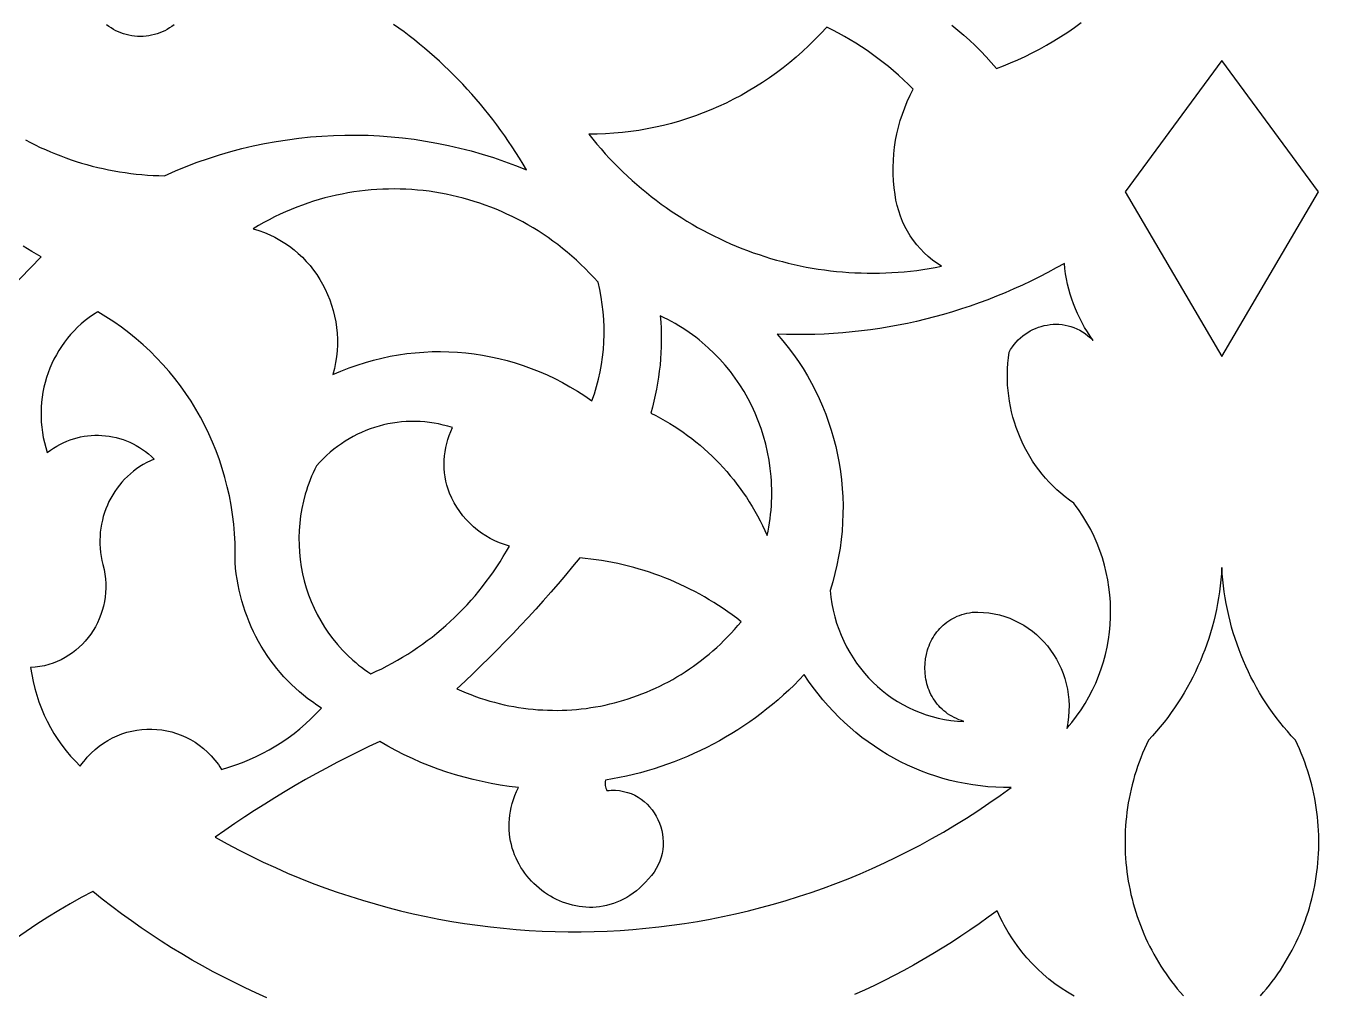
# Model space of a CAD drawing. Extents: x -1429 to -724, y 80 to 630.
# Drawn here: x -1128.4 to -1072.3, y 359.6 to 401.3 of the extents above; entities that cross this region are included whole.
import ezdxf

# ---------------------------------------------------------------- set-up
doc = ezdxf.new("R2010")
doc.units = 0
doc.layers.add('LAYER_1', color=18, linetype='CONTINUOUS')

msp = doc.modelspace()

# ---------------------------------------------------------------- linework, layer by layer
at = {"layer": 'LAYER_1'}
msp.add_lwpolyline([(-1156.799, 357.173, -0.414214), (-1076.799, 437.173, -0.414214), (-996.799, 357.173, -0.414214), (-1076.799, 277.173, -0.414214)], format="xyb", close=True, dxfattribs=at)
for points in [[(-1128.458, 396.407), (-1128.247, 396.297), (-1128.033, 396.19), (-1127.818, 396.088), (-1127.601, 395.989), (-1127.382, 395.894), (-1127.162, 395.803), (-1126.939, 395.716), (-1126.715, 395.633), (-1126.49, 395.554), (-1126.263, 395.479), (-1126.034, 395.409), (-1125.804, 395.342), (-1125.572, 395.28), (-1125.339, 395.222), (-1125.105, 395.168), (-1124.87, 395.118), (-1124.633, 395.073), (-1124.395, 395.032), (-1124.156, 394.995), (-1123.916, 394.963), (-1123.674, 394.935), (-1123.432, 394.912), (-1123.189, 394.893), (-1122.945, 394.879), (-1122.7, 394.869), (-1122.454, 394.864), (-1121.987, 395.069), (-1121.515, 395.261), (-1121.041, 395.441), (-1120.563, 395.607), (-1120.082, 395.761), (-1119.598, 395.903), (-1119.112, 396.032), (-1118.624, 396.147), (-1118.133, 396.251), (-1117.641, 396.341), (-1117.147, 396.419), (-1116.652, 396.484), (-1116.156, 396.537), (-1115.659, 396.576), (-1115.161, 396.603), (-1114.663, 396.618), (-1114.164, 396.619), (-1113.666, 396.608), (-1113.168, 396.584), (-1112.67, 396.547), (-1112.174, 396.498), (-1111.678, 396.436), (-1111.183, 396.361), (-1110.69, 396.273), (-1110.198, 396.172), (-1109.709, 396.059), (-1109.221, 395.933), (-1108.736, 395.794), (-1108.253, 395.643), (-1107.774, 395.478), (-1107.297, 395.301), (-1106.824, 395.111), (-1106.972, 395.364), (-1107.124, 395.614), (-1107.279, 395.861), (-1107.437, 396.105), (-1107.599, 396.347), (-1107.764, 396.586), (-1107.931, 396.821), (-1108.102, 397.054), (-1108.276, 397.285), (-1108.453, 397.512), (-1108.633, 397.736), (-1108.816, 397.957), (-1109.002, 398.175), (-1109.191, 398.39), (-1109.382, 398.603), (-1109.576, 398.812), (-1109.773, 399.018), (-1109.973, 399.22), (-1110.175, 399.42), (-1110.38, 399.616), (-1110.588, 399.81), (-1110.798, 400), (-1111.011, 400.187), (-1111.226, 400.37), (-1111.444, 400.55), (-1111.664, 400.727), (-1111.886, 400.901), (-1112.111, 401.071), (-1112.338, 401.238), (-1112.567, 401.401)], [(-1122.045, 401.38), (-1122.14, 401.309), (-1122.239, 401.244), (-1122.341, 401.183), (-1122.446, 401.127), (-1122.554, 401.077), (-1122.664, 401.032), (-1122.777, 400.992), (-1122.893, 400.958), (-1123.011, 400.93), (-1123.13, 400.908), (-1123.252, 400.892), (-1123.376, 400.882), (-1123.501, 400.879), (-1123.626, 400.882), (-1123.75, 400.892), (-1123.872, 400.908), (-1123.992, 400.93), (-1124.11, 400.958), (-1124.225, 400.992), (-1124.338, 401.032), (-1124.449, 401.077), (-1124.557, 401.127), (-1124.662, 401.183), (-1124.764, 401.244), (-1124.862, 401.309), (-1124.958, 401.38)], [(-1088.455, 401.367), (-1088.196, 401.156), (-1087.942, 400.938), (-1087.694, 400.713), (-1087.451, 400.482), (-1087.214, 400.244), (-1086.982, 400), (-1086.757, 399.749), (-1086.537, 399.493), (-1086.23, 399.609), (-1085.92, 399.736), (-1085.609, 399.871), (-1085.298, 400.016), (-1084.987, 400.17), (-1084.676, 400.333), (-1084.367, 400.504), (-1084.061, 400.684), (-1083.758, 400.872), (-1083.458, 401.068), (-1083.163, 401.272), (-1082.873, 401.484)], [(-1130.051, 389.02), (-1127.786, 391.366), (-1127.983, 391.473), (-1128.178, 391.584), (-1128.371, 391.699), (-1128.561, 391.816)], [(-1075.137, 359.44), (-1075.003, 359.592), (-1074.873, 359.746), (-1074.746, 359.903), (-1074.623, 360.062), (-1074.504, 360.223), (-1074.388, 360.386), (-1074.275, 360.551), (-1074.167, 360.719), (-1074.061, 360.888), (-1073.96, 361.06), (-1073.861, 361.233), (-1073.767, 361.408), (-1073.676, 361.584), (-1073.589, 361.763), (-1073.505, 361.943), (-1073.425, 362.124), (-1073.349, 362.307), (-1073.277, 362.492), (-1073.208, 362.677), (-1073.143, 362.864), (-1073.081, 363.053), (-1073.024, 363.242), (-1072.97, 363.432), (-1072.92, 363.624), (-1072.873, 363.816), (-1072.831, 364.01), (-1072.792, 364.204), (-1072.757, 364.399), (-1072.726, 364.595), (-1072.698, 364.791), (-1072.675, 364.988), (-1072.655, 365.185), (-1072.639, 365.383), (-1072.628, 365.582), (-1072.62, 365.78), (-1072.615, 365.979), (-1072.615, 366.178), (-1072.619, 366.378), (-1072.627, 366.577), (-1072.638, 366.776), (-1072.654, 366.975), (-1072.674, 367.175), (-1072.697, 367.374), (-1072.725, 367.572), (-1072.756, 367.771), (-1072.792, 367.969), (-1072.832, 368.166), (-1072.875, 368.364), (-1072.923, 368.56), (-1072.975, 368.756), (-1073.031, 368.951), (-1073.091, 369.146), (-1073.155, 369.34), (-1073.223, 369.533), (-1073.296, 369.724), (-1073.372, 369.915), (-1073.453, 370.105), (-1073.538, 370.294), (-1073.627, 370.481), (-1073.802, 370.671), (-1073.973, 370.865), (-1074.139, 371.062), (-1074.301, 371.262), (-1074.458, 371.466), (-1074.611, 371.673), (-1074.758, 371.884), (-1074.901, 372.098), (-1075.039, 372.314), (-1075.173, 372.534), (-1075.301, 372.757), (-1075.424, 372.982), (-1075.543, 373.21), (-1075.656, 373.441), (-1075.764, 373.674), (-1075.868, 373.91), (-1075.966, 374.148), (-1076.059, 374.388), (-1076.147, 374.63), (-1076.229, 374.875), (-1076.307, 375.121), (-1076.379, 375.369), (-1076.445, 375.619), (-1076.507, 375.871), (-1076.563, 376.124), (-1076.613, 376.379), (-1076.658, 376.636), (-1076.697, 376.893), (-1076.731, 377.152), (-1076.759, 377.412), (-1076.781, 377.674), (-1076.799, 377.936), (-1076.817, 377.674), (-1076.839, 377.412), (-1076.867, 377.152), (-1076.901, 376.893), (-1076.94, 376.636), (-1076.985, 376.379), (-1077.035, 376.124), (-1077.091, 375.871), (-1077.153, 375.619), (-1077.219, 375.369), (-1077.291, 375.121), (-1077.369, 374.875), (-1077.451, 374.63), (-1077.539, 374.388), (-1077.632, 374.148), (-1077.73, 373.91), (-1077.833, 373.674), (-1077.942, 373.441), (-1078.055, 373.21), (-1078.174, 372.982), (-1078.297, 372.757), (-1078.425, 372.534), (-1078.559, 372.314), (-1078.697, 372.098), (-1078.84, 371.884), (-1078.987, 371.673), (-1079.14, 371.466), (-1079.297, 371.262), (-1079.458, 371.062), (-1079.625, 370.865), (-1079.796, 370.671), (-1079.971, 370.481), (-1080.06, 370.294), (-1080.145, 370.105), (-1080.226, 369.915), (-1080.302, 369.724), (-1080.375, 369.533), (-1080.443, 369.34), (-1080.507, 369.146), (-1080.567, 368.951), (-1080.623, 368.756), (-1080.675, 368.56), (-1080.723, 368.364), (-1080.766, 368.166), (-1080.806, 367.969), (-1080.842, 367.771), (-1080.873, 367.572), (-1080.901, 367.374), (-1080.924, 367.175), (-1080.944, 366.975), (-1080.96, 366.776), (-1080.971, 366.577), (-1080.979, 366.378), (-1080.983, 366.178), (-1080.983, 365.979), (-1080.978, 365.78), (-1080.97, 365.582), (-1080.959, 365.383), (-1080.943, 365.185), (-1080.923, 364.988), (-1080.9, 364.791), (-1080.872, 364.595), (-1080.841, 364.399), (-1080.806, 364.204), (-1080.767, 364.01), (-1080.725, 363.816), (-1080.678, 363.624), (-1080.628, 363.432), (-1080.574, 363.242), (-1080.517, 363.053), (-1080.455, 362.864), (-1080.39, 362.677), (-1080.321, 362.492), (-1080.249, 362.307), (-1080.173, 362.124), (-1080.093, 361.943), (-1080.009, 361.763), (-1079.922, 361.584), (-1079.831, 361.408), (-1079.737, 361.233), (-1079.638, 361.06), (-1079.537, 360.888), (-1079.431, 360.719), (-1079.323, 360.551), (-1079.21, 360.386), (-1079.094, 360.223), (-1078.975, 360.062), (-1078.852, 359.903), (-1078.725, 359.746), (-1078.595, 359.592), (-1078.461, 359.44)], [(-1118.037, 359.359), (-1118.507, 359.568), (-1118.975, 359.785), (-1119.439, 360.01), (-1119.901, 360.243), (-1120.358, 360.483), (-1120.813, 360.731), (-1121.263, 360.986), (-1121.71, 361.249), (-1122.154, 361.519), (-1122.593, 361.797), (-1123.028, 362.083), (-1123.46, 362.376), (-1123.887, 362.676), (-1124.311, 362.984), (-1124.729, 363.299), (-1125.144, 363.621), (-1125.554, 363.951), (-1126.047, 363.686), (-1126.536, 363.411), (-1127.018, 363.127), (-1127.495, 362.833), (-1127.966, 362.53), (-1128.431, 362.217), (-1128.891, 361.895)], [(-1083.18, 359.428), (-1083.463, 359.593), (-1083.738, 359.771), (-1084.006, 359.961), (-1084.267, 360.163), (-1084.519, 360.377), (-1084.763, 360.603), (-1084.998, 360.84), (-1085.223, 361.087), (-1085.439, 361.346), (-1085.644, 361.616), (-1085.839, 361.896), (-1086.023, 362.186), (-1086.195, 362.487), (-1086.277, 362.641), (-1086.356, 362.797), (-1086.431, 362.956), (-1086.504, 363.117), (-1086.891, 362.831), (-1087.282, 362.552), (-1087.676, 362.278), (-1088.074, 362.011), (-1088.475, 361.75), (-1088.88, 361.495), (-1089.287, 361.247), (-1089.698, 361.005), (-1090.112, 360.769), (-1090.529, 360.54), (-1090.949, 360.317), (-1091.372, 360.101), (-1091.797, 359.891), (-1092.226, 359.688), (-1092.657, 359.491)]]:
    msp.add_lwpolyline(points, dxfattribs=at)
for points in [[(-1094.114, 401.01), (-1094.371, 400.743), (-1094.634, 400.484), (-1094.904, 400.232), (-1095.179, 399.989), (-1095.459, 399.753), (-1095.745, 399.526), (-1096.036, 399.306), (-1096.332, 399.095), (-1096.633, 398.891), (-1096.938, 398.696), (-1097.248, 398.51), (-1097.562, 398.332), (-1097.881, 398.163), (-1098.204, 398.002), (-1098.53, 397.85), (-1098.86, 397.706), (-1099.194, 397.572), (-1099.531, 397.446), (-1099.871, 397.329), (-1100.214, 397.222), (-1100.56, 397.123), (-1100.909, 397.034), (-1101.26, 396.954), (-1101.613, 396.884), (-1101.969, 396.822), (-1102.327, 396.771), (-1102.686, 396.729), (-1103.048, 396.696), (-1103.41, 396.674), (-1103.774, 396.661), (-1104.14, 396.658), (-1103.966, 396.442), (-1103.788, 396.229), (-1103.608, 396.02), (-1103.425, 395.814), (-1103.239, 395.612), (-1103.05, 395.414), (-1102.858, 395.219), (-1102.663, 395.029), (-1102.465, 394.842), (-1102.265, 394.659), (-1102.062, 394.479), (-1101.857, 394.304), (-1101.649, 394.132), (-1101.438, 393.964), (-1101.225, 393.801), (-1101.01, 393.641), (-1100.792, 393.485), (-1100.572, 393.332), (-1100.35, 393.184), (-1100.125, 393.04), (-1099.899, 392.9), (-1099.67, 392.764), (-1099.44, 392.632), (-1099.207, 392.504), (-1098.973, 392.38), (-1098.736, 392.26), (-1098.498, 392.145), (-1098.258, 392.033), (-1098.017, 391.926), (-1097.774, 391.823), (-1097.529, 391.724), (-1097.282, 391.629), (-1097.035, 391.539), (-1096.785, 391.453), (-1096.535, 391.371), (-1096.283, 391.293), (-1096.03, 391.22), (-1095.775, 391.151), (-1095.52, 391.087), (-1095.263, 391.027), (-1095.005, 390.971), (-1094.746, 390.92), (-1094.487, 390.873), (-1094.226, 390.83), (-1093.964, 390.793), (-1093.702, 390.759), (-1093.439, 390.73), (-1093.175, 390.706), (-1092.911, 390.686), (-1092.646, 390.671), (-1092.381, 390.661), (-1092.115, 390.655), (-1091.848, 390.653), (-1091.582, 390.657), (-1091.315, 390.665), (-1091.047, 390.678), (-1090.78, 390.695), (-1090.512, 390.718), (-1090.244, 390.745), (-1089.976, 390.776), (-1089.709, 390.813), (-1089.441, 390.854), (-1089.173, 390.901), (-1088.906, 390.952), (-1089.106, 391.081), (-1089.298, 391.221), (-1089.481, 391.371), (-1089.655, 391.532), (-1089.82, 391.701), (-1089.974, 391.88), (-1090.119, 392.067), (-1090.253, 392.262), (-1090.376, 392.464), (-1090.488, 392.673), (-1090.589, 392.889), (-1090.678, 393.111), (-1090.755, 393.339), (-1090.819, 393.571), (-1090.872, 393.808), (-1090.911, 394.049), (-1090.949, 394.343), (-1090.975, 394.637), (-1090.989, 394.932), (-1090.992, 395.226), (-1090.983, 395.519), (-1090.962, 395.812), (-1090.93, 396.103), (-1090.886, 396.392), (-1090.831, 396.679), (-1090.764, 396.964), (-1090.686, 397.246), (-1090.597, 397.524), (-1090.496, 397.8), (-1090.385, 398.071), (-1090.262, 398.337), (-1090.129, 398.599), (-1090.335, 398.804), (-1090.546, 399.004), (-1090.76, 399.2), (-1090.978, 399.391), (-1091.2, 399.576), (-1091.425, 399.757), (-1091.654, 399.933), (-1091.887, 400.104), (-1092.123, 400.27), (-1092.362, 400.431), (-1092.604, 400.586), (-1092.85, 400.737), (-1093.099, 400.882), (-1093.35, 401.022), (-1093.605, 401.156), (-1093.863, 401.285)], [(-1080.975, 394.17), (-1076.799, 387.058), (-1072.623, 394.17), (-1076.799, 399.846)], [(-1112.782, 394.287), (-1113.033, 394.28), (-1113.284, 394.267), (-1113.534, 394.248), (-1113.785, 394.224), (-1114.035, 394.195), (-1114.285, 394.16), (-1114.534, 394.119), (-1114.783, 394.073), (-1115.032, 394.022), (-1115.279, 393.964), (-1115.526, 393.902), (-1115.772, 393.833), (-1116.017, 393.759), (-1116.261, 393.68), (-1116.504, 393.594), (-1116.746, 393.504), (-1116.987, 393.407), (-1117.226, 393.305), (-1117.463, 393.197), (-1117.699, 393.083), (-1117.934, 392.964), (-1118.167, 392.839), (-1118.398, 392.708), (-1118.627, 392.572), (-1118.382, 392.497), (-1118.143, 392.411), (-1117.911, 392.313), (-1117.687, 392.204), (-1117.47, 392.084), (-1117.26, 391.954), (-1117.058, 391.814), (-1116.864, 391.665), (-1116.679, 391.506), (-1116.501, 391.339), (-1116.333, 391.163), (-1116.173, 390.98), (-1116.022, 390.789), (-1115.881, 390.59), (-1115.749, 390.386), (-1115.627, 390.175), (-1115.515, 389.958), (-1115.413, 389.735), (-1115.321, 389.508), (-1115.241, 389.276), (-1115.171, 389.039), (-1115.112, 388.799), (-1115.064, 388.556), (-1115.028, 388.309), (-1115.004, 388.06), (-1114.992, 387.809), (-1114.992, 387.556), (-1115.004, 387.301), (-1115.029, 387.046), (-1115.067, 386.79), (-1115.118, 386.534), (-1115.183, 386.278), (-1114.837, 386.426), (-1114.489, 386.563), (-1114.138, 386.687), (-1113.784, 386.799), (-1113.428, 386.899), (-1113.071, 386.987), (-1112.711, 387.063), (-1112.351, 387.127), (-1111.989, 387.179), (-1111.626, 387.219), (-1111.263, 387.247), (-1110.899, 387.264), (-1110.536, 387.268), (-1110.173, 387.261), (-1109.81, 387.242), (-1109.449, 387.211), (-1109.088, 387.168), (-1108.729, 387.113), (-1108.371, 387.047), (-1108.015, 386.969), (-1107.662, 386.88), (-1107.311, 386.779), (-1106.963, 386.666), (-1106.618, 386.542), (-1106.276, 386.407), (-1105.938, 386.259), (-1105.604, 386.101), (-1105.274, 385.931), (-1104.948, 385.749), (-1104.627, 385.556), (-1104.311, 385.352), (-1104, 385.137), (-1103.894, 385.446), (-1103.8, 385.758), (-1103.717, 386.073), (-1103.647, 386.391), (-1103.588, 386.711), (-1103.542, 387.032), (-1103.507, 387.355), (-1103.484, 387.679), (-1103.474, 388.004), (-1103.475, 388.328), (-1103.488, 388.653), (-1103.514, 388.978), (-1103.552, 389.301), (-1103.601, 389.624), (-1103.663, 389.945), (-1103.737, 390.264), (-1103.917, 390.464), (-1104.101, 390.659), (-1104.288, 390.849), (-1104.479, 391.034), (-1104.673, 391.214), (-1104.869, 391.39), (-1105.069, 391.56), (-1105.272, 391.725), (-1105.477, 391.885), (-1105.685, 392.04), (-1105.896, 392.191), (-1106.11, 392.336), (-1106.325, 392.476), (-1106.544, 392.61), (-1106.764, 392.74), (-1106.987, 392.865), (-1107.212, 392.984), (-1107.439, 393.099), (-1107.668, 393.208), (-1107.899, 393.312), (-1108.132, 393.411), (-1108.367, 393.505), (-1108.603, 393.593), (-1108.84, 393.676), (-1109.079, 393.754), (-1109.32, 393.827), (-1109.562, 393.895), (-1109.804, 393.957), (-1110.049, 394.014), (-1110.294, 394.066), (-1110.54, 394.112), (-1110.787, 394.153), (-1111.034, 394.189), (-1111.283, 394.219), (-1111.531, 394.244), (-1111.781, 394.263), (-1112.031, 394.277), (-1112.281, 394.286), (-1112.532, 394.29)], [(-1083.958, 390.877), (-1084.317, 390.683), (-1084.679, 390.495), (-1085.043, 390.314), (-1085.41, 390.139), (-1085.78, 389.972), (-1086.152, 389.811), (-1086.526, 389.656), (-1086.903, 389.508), (-1087.282, 389.367), (-1087.663, 389.233), (-1088.046, 389.106), (-1088.431, 388.985), (-1088.818, 388.871), (-1089.206, 388.765), (-1089.596, 388.665), (-1089.988, 388.571), (-1090.381, 388.485), (-1090.776, 388.406), (-1091.172, 388.334), (-1091.569, 388.268), (-1091.968, 388.21), (-1092.367, 388.159), (-1092.768, 388.115), (-1093.169, 388.077), (-1093.571, 388.047), (-1093.974, 388.024), (-1094.378, 388.009), (-1094.782, 388), (-1095.187, 387.998), (-1095.592, 388.004), (-1095.997, 388.017), (-1095.754, 387.734), (-1095.521, 387.444), (-1095.298, 387.147), (-1095.087, 386.843), (-1094.886, 386.534), (-1094.695, 386.218), (-1094.516, 385.897), (-1094.347, 385.571), (-1094.189, 385.24), (-1094.042, 384.904), (-1093.907, 384.564), (-1093.782, 384.219), (-1093.669, 383.872), (-1093.566, 383.52), (-1093.475, 383.166), (-1093.396, 382.808), (-1093.327, 382.448), (-1093.27, 382.086), (-1093.225, 381.722), (-1093.192, 381.357), (-1093.17, 380.99), (-1093.159, 380.622), (-1093.161, 380.253), (-1093.174, 379.884), (-1093.199, 379.515), (-1093.237, 379.146), (-1093.286, 378.778), (-1093.347, 378.41), (-1093.421, 378.043), (-1093.507, 377.678), (-1093.605, 377.315), (-1093.715, 376.953), (-1093.684, 376.662), (-1093.64, 376.375), (-1093.584, 376.093), (-1093.516, 375.815), (-1093.436, 375.543), (-1093.345, 375.277), (-1093.242, 375.016), (-1093.128, 374.762), (-1093.004, 374.514), (-1092.87, 374.272), (-1092.726, 374.038), (-1092.572, 373.812), (-1092.408, 373.593), (-1092.236, 373.382), (-1092.055, 373.179), (-1091.866, 372.985), (-1091.668, 372.8), (-1091.463, 372.624), (-1091.25, 372.457), (-1091.03, 372.3), (-1090.803, 372.153), (-1090.569, 372.017), (-1090.329, 371.891), (-1090.083, 371.777), (-1089.832, 371.673), (-1089.575, 371.582), (-1089.313, 371.502), (-1089.046, 371.434), (-1088.775, 371.379), (-1088.499, 371.336), (-1088.22, 371.307), (-1087.938, 371.291), (-1088.05, 371.327), (-1088.158, 371.367), (-1088.263, 371.412), (-1088.363, 371.46), (-1088.46, 371.512), (-1088.552, 371.567), (-1088.641, 371.626), (-1088.726, 371.688), (-1088.806, 371.754), (-1088.883, 371.822), (-1088.957, 371.893), (-1089.026, 371.967), (-1089.091, 372.044), (-1089.153, 372.123), (-1089.211, 372.204), (-1089.265, 372.288), (-1089.315, 372.373), (-1089.361, 372.461), (-1089.404, 372.55), (-1089.442, 372.641), (-1089.477, 372.733), (-1089.509, 372.826), (-1089.536, 372.921), (-1089.56, 373.016), (-1089.58, 373.112), (-1089.597, 373.21), (-1089.618, 373.405), (-1089.625, 373.602), (-1089.618, 373.799), (-1089.595, 373.995), (-1089.559, 374.188), (-1089.508, 374.378), (-1089.477, 374.471), (-1089.443, 374.563), (-1089.405, 374.654), (-1089.364, 374.742), (-1089.319, 374.83), (-1089.27, 374.915), (-1089.218, 374.998), (-1089.163, 375.079), (-1089.104, 375.158), (-1089.041, 375.235), (-1088.976, 375.308), (-1088.906, 375.379), (-1088.834, 375.447), (-1088.757, 375.513), (-1088.678, 375.575), (-1088.595, 375.633), (-1088.508, 375.688), (-1088.419, 375.74), (-1088.326, 375.788), (-1088.229, 375.832), (-1088.129, 375.871), (-1088.026, 375.907), (-1087.92, 375.939), (-1087.81, 375.965), (-1087.697, 375.988), (-1087.581, 376.005), (-1087.336, 376.011), (-1087.095, 376.003), (-1086.858, 375.979), (-1086.626, 375.941), (-1086.399, 375.89), (-1086.177, 375.825), (-1085.961, 375.748), (-1085.751, 375.658), (-1085.547, 375.557), (-1085.35, 375.444), (-1085.161, 375.32), (-1084.979, 375.185), (-1084.805, 375.041), (-1084.639, 374.887), (-1084.482, 374.724), (-1084.334, 374.552), (-1084.195, 374.372), (-1084.066, 374.184), (-1083.948, 373.988), (-1083.84, 373.786), (-1083.742, 373.578), (-1083.656, 373.363), (-1083.582, 373.143), (-1083.52, 372.918), (-1083.47, 372.689), (-1083.433, 372.455), (-1083.409, 372.218), (-1083.398, 371.977), (-1083.402, 371.734), (-1083.419, 371.488), (-1083.451, 371.241), (-1083.499, 370.992), (-1083.388, 371.121), (-1083.28, 371.251), (-1083.075, 371.518), (-1082.883, 371.791), (-1082.704, 372.072), (-1082.539, 372.359), (-1082.387, 372.652), (-1082.249, 372.95), (-1082.124, 373.253), (-1082.012, 373.56), (-1081.914, 373.872), (-1081.829, 374.186), (-1081.758, 374.504), (-1081.7, 374.824), (-1081.656, 375.145), (-1081.625, 375.469), (-1081.608, 375.793), (-1081.604, 376.118), (-1081.614, 376.442), (-1081.638, 376.766), (-1081.675, 377.09), (-1081.726, 377.411), (-1081.79, 377.731), (-1081.868, 378.048), (-1081.96, 378.363), (-1082.065, 378.673), (-1082.185, 378.98), (-1082.317, 379.283), (-1082.464, 379.581), (-1082.624, 379.873), (-1082.798, 380.16), (-1082.986, 380.44), (-1083.085, 380.577), (-1083.187, 380.713), (-1083.381, 380.85), (-1083.568, 380.994), (-1083.749, 381.144), (-1083.925, 381.299), (-1084.093, 381.461), (-1084.256, 381.628), (-1084.412, 381.801), (-1084.562, 381.978), (-1084.705, 382.161), (-1084.841, 382.348), (-1084.971, 382.54), (-1085.094, 382.736), (-1085.21, 382.937), (-1085.319, 383.141), (-1085.42, 383.349), (-1085.515, 383.56), (-1085.603, 383.774), (-1085.683, 383.992), (-1085.755, 384.212), (-1085.821, 384.435), (-1085.878, 384.661), (-1085.928, 384.888), (-1085.97, 385.118), (-1086.005, 385.349), (-1086.031, 385.582), (-1086.05, 385.816), (-1086.06, 386.052), (-1086.062, 386.288), (-1086.056, 386.525), (-1086.042, 386.763), (-1086.019, 387.001), (-1085.988, 387.239), (-1085.92, 387.355), (-1085.846, 387.466), (-1085.767, 387.571), (-1085.682, 387.672), (-1085.592, 387.767), (-1085.497, 387.857), (-1085.397, 387.941), (-1085.293, 388.019), (-1085.185, 388.091), (-1085.074, 388.157), (-1084.959, 388.216), (-1084.842, 388.269), (-1084.722, 388.316), (-1084.599, 388.355), (-1084.475, 388.388), (-1084.348, 388.414), (-1084.221, 388.432), (-1084.092, 388.444), (-1083.963, 388.447), (-1083.833, 388.444), (-1083.703, 388.432), (-1083.573, 388.412), (-1083.444, 388.385), (-1083.316, 388.349), (-1083.189, 388.305), (-1083.063, 388.252), (-1082.939, 388.19), (-1082.817, 388.12), (-1082.698, 388.041), (-1082.581, 387.953), (-1082.468, 387.855), (-1082.358, 387.748), (-1082.487, 387.932), (-1082.609, 388.12), (-1082.725, 388.312), (-1082.835, 388.507), (-1082.937, 388.707), (-1083.033, 388.909), (-1083.122, 389.115), (-1083.204, 389.323), (-1083.279, 389.535), (-1083.347, 389.749), (-1083.408, 389.966), (-1083.461, 390.184), (-1083.508, 390.405), (-1083.547, 390.628), (-1083.578, 390.852), (-1083.602, 391.078)], [(-1125.526, 388.863), (-1125.707, 388.737), (-1125.881, 388.604), (-1126.048, 388.463), (-1126.209, 388.317), (-1126.362, 388.163), (-1126.508, 388.004), (-1126.647, 387.839), (-1126.778, 387.669), (-1126.902, 387.493), (-1127.018, 387.313), (-1127.126, 387.128), (-1127.227, 386.938), (-1127.319, 386.745), (-1127.404, 386.548), (-1127.481, 386.347), (-1127.549, 386.143), (-1127.609, 385.937), (-1127.661, 385.727), (-1127.704, 385.516), (-1127.738, 385.302), (-1127.764, 385.087), (-1127.78, 384.87), (-1127.788, 384.653), (-1127.787, 384.434), (-1127.777, 384.214), (-1127.757, 383.995), (-1127.728, 383.775), (-1127.69, 383.556), (-1127.641, 383.337), (-1127.584, 383.119), (-1127.516, 382.902), (-1127.384, 383.002), (-1127.248, 383.094), (-1127.11, 383.179), (-1126.969, 383.257), (-1126.825, 383.328), (-1126.68, 383.392), (-1126.532, 383.449), (-1126.383, 383.499), (-1126.233, 383.542), (-1126.081, 383.578), (-1125.928, 383.607), (-1125.774, 383.629), (-1125.62, 383.643), (-1125.466, 383.651), (-1125.311, 383.652), (-1125.157, 383.647), (-1125.003, 383.634), (-1124.849, 383.614), (-1124.697, 383.587), (-1124.545, 383.554), (-1124.395, 383.514), (-1124.247, 383.467), (-1124.1, 383.413), (-1123.955, 383.352), (-1123.813, 383.284), (-1123.673, 383.21), (-1123.535, 383.129), (-1123.401, 383.041), (-1123.269, 382.946), (-1123.142, 382.845), (-1123.017, 382.737), (-1122.897, 382.622), (-1123.06, 382.553), (-1123.217, 382.476), (-1123.37, 382.392), (-1123.518, 382.301), (-1123.66, 382.205), (-1123.798, 382.101), (-1123.93, 381.992), (-1124.056, 381.878), (-1124.177, 381.758), (-1124.291, 381.632), (-1124.401, 381.502), (-1124.504, 381.367), (-1124.6, 381.228), (-1124.691, 381.084), (-1124.775, 380.937), (-1124.853, 380.785), (-1124.924, 380.631), (-1124.988, 380.473), (-1125.046, 380.312), (-1125.097, 380.149), (-1125.14, 379.983), (-1125.176, 379.814), (-1125.205, 379.644), (-1125.227, 379.472), (-1125.24, 379.299), (-1125.247, 379.124), (-1125.245, 378.949), (-1125.235, 378.772), (-1125.218, 378.595), (-1125.192, 378.418), (-1125.158, 378.241), (-1125.115, 378.064), (-1125.067, 377.86), (-1125.03, 377.657), (-1125.006, 377.454), (-1124.993, 377.252), (-1124.991, 377.052), (-1125, 376.854), (-1125.02, 376.658), (-1125.051, 376.465), (-1125.092, 376.275), (-1125.142, 376.088), (-1125.203, 375.906), (-1125.273, 375.727), (-1125.352, 375.553), (-1125.439, 375.384), (-1125.536, 375.22), (-1125.641, 375.062), (-1125.754, 374.91), (-1125.875, 374.765), (-1126.003, 374.626), (-1126.138, 374.495), (-1126.281, 374.371), (-1126.431, 374.255), (-1126.586, 374.148), (-1126.749, 374.049), (-1126.917, 373.959), (-1127.09, 373.879), (-1127.27, 373.809), (-1127.454, 373.749), (-1127.643, 373.7), (-1127.837, 373.662), (-1128.035, 373.635), (-1128.238, 373.62), (-1128.191, 373.315), (-1128.131, 373.014), (-1128.059, 372.716), (-1127.975, 372.422), (-1127.879, 372.133), (-1127.772, 371.848), (-1127.652, 371.569), (-1127.522, 371.296), (-1127.38, 371.029), (-1127.227, 370.768), (-1127.064, 370.514), (-1126.889, 370.267), (-1126.705, 370.028), (-1126.51, 369.796), (-1126.305, 369.573), (-1126.091, 369.358), (-1126.019, 369.46), (-1125.944, 369.557), (-1125.867, 369.652), (-1125.789, 369.743), (-1125.625, 369.916), (-1125.453, 370.075), (-1125.274, 370.221), (-1125.088, 370.354), (-1124.897, 370.474), (-1124.7, 370.58), (-1124.498, 370.674), (-1124.292, 370.754), (-1124.083, 370.821), (-1123.871, 370.875), (-1123.657, 370.916), (-1123.441, 370.944), (-1123.224, 370.958), (-1123.006, 370.96), (-1122.789, 370.949), (-1122.573, 370.924), (-1122.359, 370.887), (-1122.146, 370.836), (-1121.937, 370.773), (-1121.73, 370.697), (-1121.528, 370.607), (-1121.331, 370.505), (-1121.138, 370.39), (-1120.952, 370.262), (-1120.772, 370.121), (-1120.599, 369.967), (-1120.434, 369.8), (-1120.277, 369.62), (-1120.13, 369.427), (-1120.06, 369.326), (-1119.992, 369.222), (-1119.684, 369.311), (-1119.381, 369.411), (-1119.081, 369.522), (-1118.786, 369.643), (-1118.496, 369.774), (-1118.21, 369.916), (-1117.93, 370.069), (-1117.655, 370.231), (-1117.385, 370.403), (-1117.121, 370.584), (-1116.864, 370.775), (-1116.613, 370.976), (-1116.368, 371.186), (-1116.131, 371.405), (-1115.9, 371.632), (-1115.677, 371.869), (-1115.877, 371.998), (-1116.072, 372.133), (-1116.262, 372.273), (-1116.447, 372.419), (-1116.628, 372.57), (-1116.804, 372.727), (-1116.975, 372.888), (-1117.141, 373.054), (-1117.302, 373.225), (-1117.457, 373.401), (-1117.608, 373.581), (-1117.753, 373.765), (-1117.892, 373.954), (-1118.026, 374.146), (-1118.155, 374.343), (-1118.278, 374.543), (-1118.395, 374.747), (-1118.506, 374.955), (-1118.611, 375.166), (-1118.711, 375.38), (-1118.804, 375.597), (-1118.891, 375.818), (-1118.972, 376.041), (-1119.046, 376.267), (-1119.114, 376.495), (-1119.176, 376.726), (-1119.231, 376.959), (-1119.28, 377.195), (-1119.321, 377.432), (-1119.356, 377.671), (-1119.384, 377.912), (-1119.405, 378.155), (-1119.4, 378.573), (-1119.408, 378.99), (-1119.43, 379.404), (-1119.466, 379.816), (-1119.515, 380.224), (-1119.578, 380.63), (-1119.654, 381.031), (-1119.743, 381.429), (-1119.845, 381.822), (-1119.959, 382.211), (-1120.086, 382.595), (-1120.226, 382.974), (-1120.377, 383.348), (-1120.541, 383.715), (-1120.716, 384.077), (-1120.903, 384.432), (-1121.101, 384.78), (-1121.311, 385.121), (-1121.532, 385.455), (-1121.764, 385.781), (-1122.007, 386.099), (-1122.26, 386.409), (-1122.523, 386.71), (-1122.797, 387.003), (-1123.081, 387.286), (-1123.375, 387.559), (-1123.679, 387.823), (-1123.992, 388.076), (-1124.315, 388.319), (-1124.647, 388.551), (-1124.988, 388.772), (-1125.338, 388.982)], [(-1101.03, 388.539), (-1101.016, 388.274), (-1101.009, 388.008), (-1101.007, 387.743), (-1101.012, 387.478), (-1101.022, 387.214), (-1101.039, 386.95), (-1101.061, 386.686), (-1101.09, 386.423), (-1101.124, 386.161), (-1101.164, 385.899), (-1101.211, 385.639), (-1101.263, 385.379), (-1101.321, 385.121), (-1101.385, 384.864), (-1101.455, 384.608), (-1101.247, 384.503), (-1101.042, 384.394), (-1100.84, 384.281), (-1100.641, 384.163), (-1100.445, 384.041), (-1100.251, 383.914), (-1100.061, 383.783), (-1099.873, 383.648), (-1099.689, 383.509), (-1099.508, 383.366), (-1099.33, 383.219), (-1099.155, 383.068), (-1098.983, 382.914), (-1098.815, 382.755), (-1098.65, 382.593), (-1098.489, 382.427), (-1098.331, 382.257), (-1098.177, 382.084), (-1098.027, 381.907), (-1097.88, 381.727), (-1097.737, 381.544), (-1097.598, 381.357), (-1097.463, 381.167), (-1097.332, 380.974), (-1097.204, 380.778), (-1097.081, 380.578), (-1096.962, 380.376), (-1096.847, 380.17), (-1096.737, 379.962), (-1096.63, 379.751), (-1096.528, 379.538), (-1096.431, 379.321), (-1096.393, 379.504), (-1096.36, 379.687), (-1096.33, 379.87), (-1096.304, 380.052), (-1096.283, 380.235), (-1096.265, 380.417), (-1096.251, 380.6), (-1096.242, 380.782), (-1096.236, 380.963), (-1096.233, 381.144), (-1096.235, 381.325), (-1096.24, 381.505), (-1096.25, 381.685), (-1096.263, 381.864), (-1096.299, 382.22), (-1096.351, 382.573), (-1096.416, 382.923), (-1096.496, 383.268), (-1096.59, 383.609), (-1096.697, 383.945), (-1096.818, 384.276), (-1096.952, 384.601), (-1097.099, 384.919), (-1097.259, 385.231), (-1097.432, 385.536), (-1097.617, 385.833), (-1097.814, 386.123), (-1098.023, 386.403), (-1098.244, 386.675), (-1098.476, 386.937), (-1098.72, 387.19), (-1098.975, 387.432), (-1099.24, 387.664), (-1099.377, 387.776), (-1099.516, 387.884), (-1099.658, 387.99), (-1099.803, 388.093), (-1099.95, 388.193), (-1100.1, 388.29), (-1100.252, 388.384), (-1100.407, 388.474), (-1100.564, 388.562), (-1100.723, 388.646), (-1100.885, 388.726), (-1101.049, 388.804)], [(-1111.82, 384.252), (-1112.019, 384.245), (-1112.218, 384.23), (-1112.416, 384.208), (-1112.613, 384.179), (-1112.808, 384.143), (-1113.002, 384.099), (-1113.194, 384.049), (-1113.385, 383.992), (-1113.573, 383.927), (-1113.759, 383.856), (-1113.943, 383.778), (-1114.124, 383.694), (-1114.303, 383.602), (-1114.479, 383.504), (-1114.651, 383.399), (-1114.82, 383.288), (-1114.986, 383.17), (-1115.148, 383.046), (-1115.306, 382.915), (-1115.46, 382.778), (-1115.61, 382.635), (-1115.755, 382.486), (-1115.896, 382.33), (-1115.969, 382.181), (-1116.038, 382.031), (-1116.104, 381.88), (-1116.166, 381.728), (-1116.224, 381.575), (-1116.278, 381.421), (-1116.329, 381.267), (-1116.376, 381.112), (-1116.458, 380.8), (-1116.526, 380.487), (-1116.579, 380.172), (-1116.617, 379.857), (-1116.642, 379.541), (-1116.652, 379.225), (-1116.648, 378.91), (-1116.63, 378.596), (-1116.598, 378.284), (-1116.552, 377.974), (-1116.493, 377.667), (-1116.421, 377.363), (-1116.335, 377.063), (-1116.236, 376.767), (-1116.125, 376.476), (-1116, 376.19), (-1115.862, 375.909), (-1115.712, 375.635), (-1115.55, 375.368), (-1115.375, 375.108), (-1115.187, 374.856), (-1114.988, 374.612), (-1114.777, 374.377), (-1114.554, 374.151), (-1114.319, 373.935), (-1114.197, 373.831), (-1114.073, 373.729), (-1113.945, 373.631), (-1113.815, 373.534), (-1113.682, 373.441), (-1113.546, 373.351), (-1113.311, 373.458), (-1113.078, 373.57), (-1112.848, 373.686), (-1112.621, 373.807), (-1112.396, 373.933), (-1112.175, 374.063), (-1111.956, 374.198), (-1111.739, 374.337), (-1111.526, 374.481), (-1111.316, 374.629), (-1111.109, 374.781), (-1110.905, 374.938), (-1110.704, 375.098), (-1110.506, 375.263), (-1110.312, 375.432), (-1110.121, 375.604), (-1109.933, 375.781), (-1109.749, 375.962), (-1109.568, 376.146), (-1109.391, 376.334), (-1109.218, 376.526), (-1109.048, 376.722), (-1108.882, 376.921), (-1108.72, 377.124), (-1108.561, 377.33), (-1108.407, 377.54), (-1108.256, 377.754), (-1108.11, 377.97), (-1107.968, 378.19), (-1107.829, 378.413), (-1107.695, 378.64), (-1107.566, 378.869), (-1107.78, 378.933), (-1107.988, 379.009), (-1108.192, 379.096), (-1108.389, 379.195), (-1108.58, 379.305), (-1108.764, 379.426), (-1108.941, 379.557), (-1109.111, 379.699), (-1109.273, 379.85), (-1109.426, 380.01), (-1109.571, 380.179), (-1109.706, 380.357), (-1109.832, 380.543), (-1109.948, 380.736), (-1110.054, 380.938), (-1110.148, 381.146), (-1110.209, 381.32), (-1110.26, 381.496), (-1110.302, 381.674), (-1110.335, 381.854), (-1110.359, 382.034), (-1110.374, 382.215), (-1110.379, 382.396), (-1110.376, 382.578), (-1110.363, 382.759), (-1110.342, 382.939), (-1110.311, 383.118), (-1110.272, 383.295), (-1110.223, 383.471), (-1110.166, 383.644), (-1110.099, 383.814), (-1110.024, 383.982), (-1110.221, 384.043), (-1110.42, 384.095), (-1110.619, 384.14), (-1110.819, 384.178), (-1111.019, 384.208), (-1111.219, 384.23), (-1111.42, 384.245), (-1111.62, 384.252)], [(-1104.832, 377.977), (-1105.145, 377.605), (-1105.461, 377.236), (-1105.78, 376.87), (-1106.102, 376.506), (-1106.427, 376.146), (-1106.755, 375.788), (-1107.085, 375.433), (-1107.419, 375.082), (-1107.755, 374.733), (-1108.095, 374.387), (-1108.437, 374.044), (-1108.782, 373.704), (-1109.13, 373.367), (-1109.48, 373.033), (-1109.834, 372.703), (-1109.634, 372.614), (-1109.432, 372.529), (-1109.23, 372.449), (-1109.027, 372.374), (-1108.823, 372.303), (-1108.618, 372.236), (-1108.413, 372.174), (-1108.207, 372.117), (-1108, 372.064), (-1107.793, 372.015), (-1107.585, 371.971), (-1107.377, 371.932), (-1107.169, 371.897), (-1106.96, 371.866), (-1106.752, 371.839), (-1106.543, 371.817), (-1106.334, 371.799), (-1106.124, 371.786), (-1105.915, 371.777), (-1105.707, 371.772), (-1105.498, 371.771), (-1105.289, 371.775), (-1105.081, 371.783), (-1104.873, 371.795), (-1104.666, 371.812), (-1104.459, 371.833), (-1104.252, 371.857), (-1104.047, 371.887), (-1103.841, 371.92), (-1103.637, 371.957), (-1103.433, 371.999), (-1103.23, 372.045), (-1103.028, 372.094), (-1102.827, 372.148), (-1102.627, 372.206), (-1102.429, 372.268), (-1102.231, 372.334), (-1102.034, 372.405), (-1101.839, 372.479), (-1101.645, 372.557), (-1101.453, 372.639), (-1101.262, 372.725), (-1101.072, 372.816), (-1100.884, 372.91), (-1100.698, 373.008), (-1100.514, 373.11), (-1100.331, 373.216), (-1100.15, 373.325), (-1099.971, 373.439), (-1099.794, 373.557), (-1099.618, 373.678), (-1099.445, 373.803), (-1099.275, 373.932), (-1099.106, 374.065), (-1098.939, 374.202), (-1098.775, 374.342), (-1098.614, 374.487), (-1098.454, 374.634), (-1098.298, 374.786), (-1098.144, 374.942), (-1097.992, 375.101), (-1097.843, 375.264), (-1097.697, 375.43), (-1097.554, 375.6), (-1097.745, 375.747), (-1097.938, 375.89), (-1098.133, 376.029), (-1098.33, 376.165), (-1098.53, 376.297), (-1098.731, 376.425), (-1098.935, 376.549), (-1099.14, 376.669), (-1099.348, 376.786), (-1099.557, 376.898), (-1099.768, 377.007), (-1099.981, 377.112), (-1100.195, 377.213), (-1100.411, 377.31), (-1100.629, 377.402), (-1100.848, 377.491), (-1101.069, 377.576), (-1101.291, 377.657), (-1101.515, 377.734), (-1101.74, 377.806), (-1101.966, 377.875), (-1102.193, 377.939), (-1102.422, 377.999), (-1102.651, 378.056), (-1102.882, 378.107), (-1103.114, 378.155), (-1103.346, 378.199), (-1103.58, 378.238), (-1103.814, 378.273), (-1104.05, 378.303), (-1104.286, 378.329), (-1104.522, 378.351)], [(-1095.051, 373.088), (-1095.273, 372.865), (-1095.499, 372.648), (-1095.729, 372.436), (-1095.963, 372.229), (-1096.2, 372.027), (-1096.442, 371.831), (-1096.687, 371.64), (-1096.935, 371.454), (-1097.187, 371.273), (-1097.442, 371.098), (-1097.7, 370.929), (-1097.962, 370.765), (-1098.227, 370.607), (-1098.494, 370.454), (-1098.765, 370.307), (-1099.038, 370.165), (-1099.315, 370.03), (-1099.593, 369.9), (-1099.875, 369.776), (-1100.159, 369.658), (-1100.445, 369.546), (-1100.733, 369.44), (-1101.024, 369.339), (-1101.317, 369.245), (-1101.612, 369.158), (-1101.909, 369.076), (-1102.208, 369), (-1102.509, 368.931), (-1102.811, 368.868), (-1103.115, 368.811), (-1103.421, 368.761), (-1103.43, 368.702), (-1103.434, 368.643), (-1103.432, 368.584), (-1103.426, 368.526), (-1103.415, 368.468), (-1103.399, 368.412), (-1103.378, 368.357), (-1103.352, 368.304), (-1103.258, 368.313), (-1103.164, 368.319), (-1102.981, 368.318), (-1102.803, 368.302), (-1102.631, 368.272), (-1102.466, 368.228), (-1102.307, 368.172), (-1102.154, 368.103), (-1102.01, 368.023), (-1101.872, 367.932), (-1101.743, 367.831), (-1101.622, 367.721), (-1101.509, 367.602), (-1101.405, 367.475), (-1101.311, 367.341), (-1101.226, 367.2), (-1101.151, 367.054), (-1101.086, 366.902), (-1101.031, 366.746), (-1100.988, 366.586), (-1100.955, 366.424), (-1100.935, 366.258), (-1100.926, 366.092), (-1100.929, 365.924), (-1100.945, 365.756), (-1100.973, 365.589), (-1101.015, 365.422), (-1101.07, 365.258), (-1101.139, 365.096), (-1101.222, 364.937), (-1101.32, 364.783), (-1101.433, 364.633), (-1101.56, 364.489), (-1101.686, 364.347), (-1101.816, 364.215), (-1101.947, 364.093), (-1102.082, 363.979), (-1102.218, 363.874), (-1102.357, 363.778), (-1102.498, 363.691), (-1102.64, 363.612), (-1102.784, 363.542), (-1102.929, 363.48), (-1103.075, 363.425), (-1103.222, 363.379), (-1103.37, 363.341), (-1103.518, 363.31), (-1103.667, 363.287), (-1103.815, 363.271), (-1103.964, 363.262), (-1104.112, 363.261), (-1104.26, 363.266), (-1104.407, 363.278), (-1104.553, 363.297), (-1104.698, 363.323), (-1104.842, 363.355), (-1104.985, 363.393), (-1105.125, 363.437), (-1105.264, 363.487), (-1105.401, 363.543), (-1105.535, 363.605), (-1105.667, 363.672), (-1105.796, 363.745), (-1105.923, 363.823), (-1106.046, 363.906), (-1106.166, 363.994), (-1106.283, 364.087), (-1106.395, 364.185), (-1106.504, 364.287), (-1106.609, 364.394), (-1106.71, 364.505), (-1106.806, 364.62), (-1106.898, 364.74), (-1106.984, 364.863), (-1107.066, 364.989), (-1107.142, 365.12), (-1107.213, 365.254), (-1107.278, 365.391), (-1107.337, 365.531), (-1107.39, 365.674), (-1107.437, 365.821), (-1107.478, 365.97), (-1107.511, 366.121), (-1107.538, 366.275), (-1107.558, 366.432), (-1107.571, 366.591), (-1107.576, 366.751), (-1107.574, 366.914), (-1107.563, 367.078), (-1107.545, 367.244), (-1107.518, 367.412), (-1107.483, 367.581), (-1107.439, 367.751), (-1107.387, 367.922), (-1107.325, 368.094), (-1107.254, 368.267), (-1107.174, 368.44), (-1107.568, 368.487), (-1107.961, 368.544), (-1108.351, 368.612), (-1108.74, 368.69), (-1109.126, 368.779), (-1109.51, 368.878), (-1109.891, 368.987), (-1110.269, 369.106), (-1110.644, 369.236), (-1111.015, 369.375), (-1111.383, 369.525), (-1111.748, 369.684), (-1112.108, 369.853), (-1112.465, 370.032), (-1112.817, 370.221), (-1113.165, 370.419), (-1113.629, 370.202), (-1114.092, 369.978), (-1114.552, 369.75), (-1115.009, 369.515), (-1115.463, 369.276), (-1115.915, 369.031), (-1116.363, 368.78), (-1116.809, 368.524), (-1117.252, 368.263), (-1117.692, 367.996), (-1118.129, 367.724), (-1118.563, 367.447), (-1118.994, 367.165), (-1119.422, 366.877), (-1119.847, 366.584), (-1120.268, 366.286), (-1119.755, 366.004), (-1119.238, 365.732), (-1118.718, 365.469), (-1118.195, 365.217), (-1117.669, 364.976), (-1117.139, 364.744), (-1116.608, 364.523), (-1116.073, 364.311), (-1115.536, 364.11), (-1114.997, 363.919), (-1114.455, 363.738), (-1113.911, 363.568), (-1113.365, 363.407), (-1112.817, 363.256), (-1112.268, 363.116), (-1111.717, 362.986), (-1111.164, 362.865), (-1110.611, 362.755), (-1110.056, 362.655), (-1109.499, 362.565), (-1108.942, 362.485), (-1108.384, 362.415), (-1107.825, 362.355), (-1107.266, 362.305), (-1106.706, 362.265), (-1106.146, 362.235), (-1105.586, 362.215), (-1105.026, 362.205), (-1104.465, 362.205), (-1103.905, 362.215), (-1103.346, 362.235), (-1102.786, 362.265), (-1102.228, 362.305), (-1101.67, 362.355), (-1101.112, 362.415), (-1100.556, 362.485), (-1100.001, 362.564), (-1099.447, 362.654), (-1098.895, 362.753), (-1098.344, 362.863), (-1097.794, 362.982), (-1097.246, 363.111), (-1096.701, 363.25), (-1096.157, 363.399), (-1095.615, 363.558), (-1095.076, 363.726), (-1094.539, 363.905), (-1094.004, 364.093), (-1093.472, 364.291), (-1092.943, 364.499), (-1092.417, 364.716), (-1091.894, 364.944), (-1091.374, 365.181), (-1090.857, 365.428), (-1090.343, 365.685), (-1089.834, 365.951), (-1089.328, 366.228), (-1088.825, 366.514), (-1088.327, 366.81), (-1087.833, 367.115), (-1087.342, 367.431), (-1086.857, 367.756), (-1086.375, 368.09), (-1085.899, 368.435), (-1086.234, 368.437), (-1086.567, 368.449), (-1086.899, 368.473), (-1087.229, 368.507), (-1087.557, 368.551), (-1087.883, 368.606), (-1088.206, 368.672), (-1088.526, 368.747), (-1088.843, 368.833), (-1089.157, 368.928), (-1089.467, 369.034), (-1089.774, 369.149), (-1090.078, 369.274), (-1090.377, 369.408), (-1090.672, 369.551), (-1090.962, 369.704), (-1091.248, 369.866), (-1091.529, 370.037), (-1091.804, 370.217), (-1092.075, 370.406), (-1092.34, 370.603), (-1092.599, 370.809), (-1092.853, 371.023), (-1093.1, 371.246), (-1093.341, 371.477), (-1093.575, 371.716), (-1093.803, 371.964), (-1094.024, 372.219), (-1094.237, 372.481), (-1094.443, 372.752), (-1094.642, 373.03), (-1094.833, 373.315)]]:
    msp.add_lwpolyline(points, close=True, dxfattribs=at)

doc.saveas('drawing.dxf')
